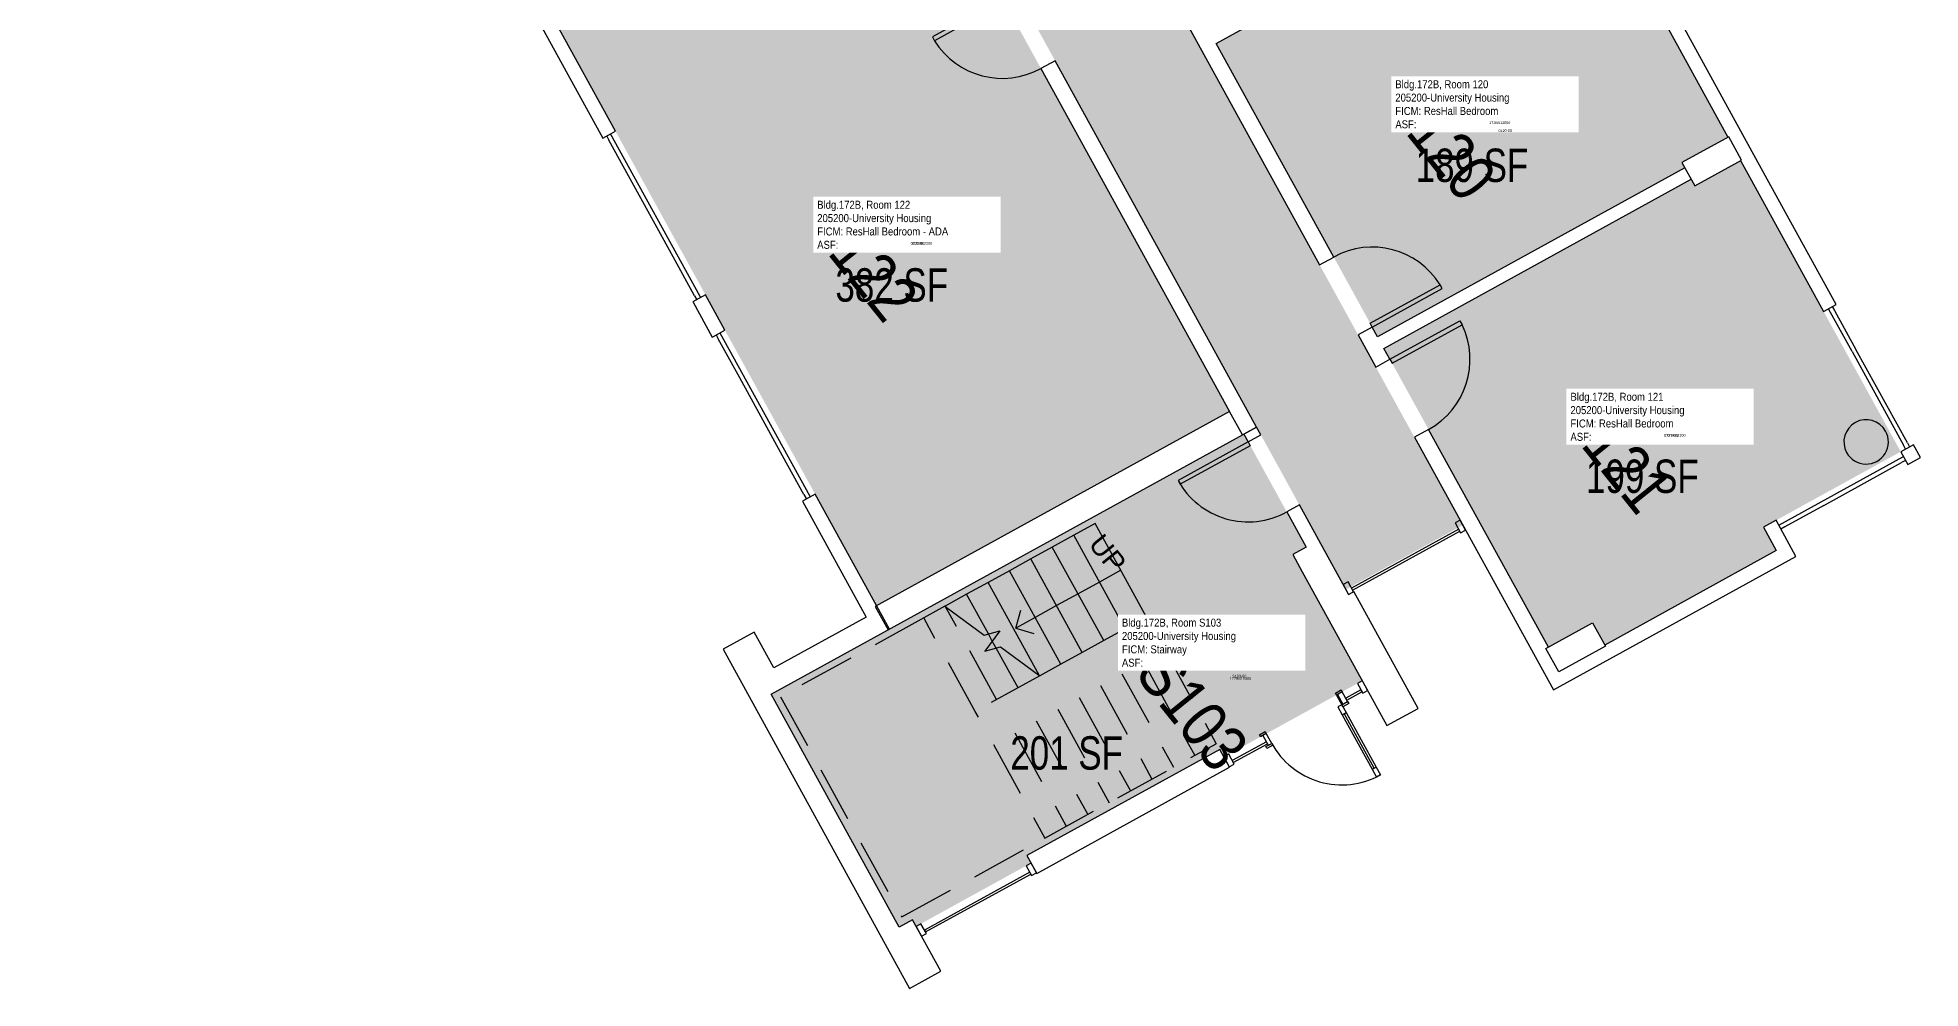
# Model space of a CAD drawing. Header units: inches. Extents: x 69233640 to 69235941, y 27660565 to 27663153.
# Drawn here: x 69235094 to 69235941, y 27660565 to 27660992 of the extents above; entities that cross this region are included whole.
import ezdxf
from ezdxf.enums import TextEntityAlignment as Align

# ---------------------------------------------------------------- set-up
doc = ezdxf.new("R2010")
doc.units = ezdxf.units.IN
doc.header["$LTSCALE"] = 100
doc.header["$MEASUREMENT"] = 0
doc.linetypes.add('DASHED2', pattern=[0.375, 0.25, -0.125])
for name, color, linetype in [('A-COLS', 5, 'CONTINUOUS'), ('A-DOOR', 2, 'CONTINUOUS'), ('A-FLOR', 3, 'CONTINUOUS'), ('A-GLAZ', 1, 'CONTINUOUS'), ('A-IDEN-RNUM', 7, 'CONTINUOUS'), ('A-IDEN-SNUM', 4, 'CONTINUOUS'), ('A-IDEN-VNUM', 4, 'CONTINUOUS'), ('A-WALL', 5, 'CONTINUOUS'), ('AREA-TEXT', 3, 'CONTINUOUS'), ('Rooms-Category-Color', 7, 'CONTINUOUS'), ('Rooms-College-Color', 7, 'CONTINUOUS'), ('Rooms-Department-Color', 7, 'CONTINUOUS'), ('Rooms-Division-Color', 7, 'CONTINUOUS'), ('Rooms-Information', 7, 'CONTINUOUS')]:
    doc.layers.add(name, color=color, linetype=linetype)
doc.styles.add('Arial', font='arial.ttf')
doc.styles.add('CP_AREA', font='arial.ttf', dxfattribs={"height": 15})
doc.styles.add('CP_ROOMSNUMBER', font='arial.ttf', dxfattribs={"height": 1})
doc.styles.add('CP_ROOMVNUMBER', font='arial.ttf', dxfattribs={"width": 0.85, "height": 0.075})

# ---------------------------------------------------------------- blocks, each defined once
blk = doc.blocks.new('08_Single-Flush - 08 Door_Single-Flush  3_-0_ x 7_-0_-3899613-LEVEL 1')
at = {"layer": 'A-DOOR'}
for p, q in [((16, 3.62), (16, 39.57)), ((18, 39.57), (16, 39.57)), ((18, 3.62), (18, 39.57)), ((18, 3.62), (16, 3.62))]:
    blk.add_line(p, q, dxfattribs=at)
at = {"layer": 'A-DOOR', "lineweight": 25}
blk.add_arc((18, 3.62), 36, 93.18474, 180, dxfattribs=at)
blk = doc.blocks.new('08_Single-Flush - 08 Door_Single-Flush  3_-0_ x 7_-0_-3899614-LEVEL 1')
at = {"layer": 'A-DOOR'}
for p, q in [((16, -3.62), (16, -39.57)), ((18, -3.62), (16, -3.62)), ((18, -3.62), (18, -39.57)), ((18, -39.57), (16, -39.57))]:
    blk.add_line(p, q, dxfattribs=at)
at = {"layer": 'A-DOOR', "lineweight": 25}
blk.add_arc((18, -3.62), 36, 180, 266.81526, dxfattribs=at)
blk = doc.blocks.new('Single-Flush Vision - 36_ x 84__90 MIN-2053314-LEVEL 1')
at = {"layer": 'A-DOOR'}
for p, q in [((16, 3.25), (16, 39.25)), ((18, 39.25), (16, 39.25)), ((18, 3.25), (18, 39.25)), ((18, 3.25), (16, 3.25))]:
    blk.add_line(p, q, dxfattribs=at)
at = {"layer": 'A-DOOR', "lineweight": 25}
blk.add_arc((18, 3.25), 36, 90, 180, dxfattribs=at)

msp = doc.modelspace()

# ---------------------------------------------------------------- hatches: boundary and pattern name
at = {"layer": 'Rooms-Category-Color', "true_color": 0xadadad}
for points in [[(69235683.3, 27660744.7), (69235735.28, 27660773.3), (69235692.05, 27660851.87), (69235616.61, 27660988.98), (69235541.16, 27661126.1), (69235476.82, 27661243.04), (69235390.42, 27661400.06), (69235325.93, 27661517.27), (69235239.39, 27661674.56), (69235164.57, 27661810.52), (69235108.26, 27661912.87), (69235083.06, 27661958.67), (69235030.51, 27661929.75), (69235085.63, 27661829.58), (69235088.19, 27661824.93), (69235088.19, 27661824.93), (69235215.57, 27661593.42), (69235215.57, 27661593.42), (69235221.75, 27661582.19), (69235254.95, 27661521.84), (69235258.36, 27661515.65), (69235258.36, 27661515.65), (69235300.42, 27661439.21), (69235336.3, 27661373.99), (69235338.38, 27661370.22), (69235338.36, 27661370.21), (69235413.18, 27661234.24), (69235488.89, 27661096.63), (69235639.63, 27660822.67), (69235642.54, 27660817.38), (69235670.48, 27660766.61), (69235670.5, 27660766.63), (69235674.78, 27660758.83), (69235682.73, 27660744.38)], [(69235477.43, 27660726.57), (69235477.37, 27660726.54), (69235474.52, 27660724.98), (69235424.15, 27660697.26), (69235481.77, 27660592.52), (69235487.8, 27660595.84), (69235489.4, 27660592.92), (69235541.1, 27660621.36), (69235539.23, 27660624.75), (69235625.96, 27660672.48), (69235627.83, 27660669.08), (69235690.06, 27660703.32), (69235663.06, 27660752.39), (69235663.07, 27660752.39), (69235658.78, 27660760.18), (69235664.78, 27660763.48), (69235636.83, 27660814.28)]]:
    msp.add_hatch(color=253, dxfattribs=at).paths.add_polyline_path(points)
at = {"layer": 'Rooms-Category-Color', "true_color": 0x728ef3}
for points in [[(69235483.96, 27661090.56), (69235345.75, 27661014.51), (69235347.08, 27661012.1), (69235326.48, 27661000.77), (69235471.59, 27660737.06), (69235630.39, 27660824.43)], [(69235696.99, 27660857.94), (69235835.34, 27660934.07), (69235833.87, 27660936.39), (69235854.45, 27660947.72), (69235783.17, 27661077.28), (69235624.38, 27660989.91)], [(69235741.64, 27660776.79), (69235773.76, 27660718.41), (69235793.69, 27660729.38), (69235799.17, 27660719.42), (69235876.27, 27660761.84), (69235870.49, 27660772.35), (69235932.25, 27660806.33), (69235860.24, 27660937.21), (69235839.8, 27660925.96), (69235838.17, 27660928.92), (69235699.82, 27660852.79)]]:
    msp.add_hatch(color=171, dxfattribs=at).paths.add_polyline_path(points)
at = {"layer": 'Rooms-College-Color', "true_color": 0xadadad}
for points in [[(69235683.3, 27660744.7), (69235735.28, 27660773.3), (69235692.05, 27660851.87), (69235616.61, 27660988.98), (69235541.16, 27661126.1), (69235476.82, 27661243.04), (69235390.42, 27661400.06), (69235325.93, 27661517.27), (69235239.39, 27661674.56), (69235164.57, 27661810.52), (69235108.26, 27661912.87), (69235083.06, 27661958.67), (69235030.51, 27661929.75), (69235085.63, 27661829.58), (69235088.19, 27661824.93), (69235088.19, 27661824.93), (69235215.57, 27661593.42), (69235215.57, 27661593.42), (69235221.75, 27661582.19), (69235254.95, 27661521.84), (69235258.36, 27661515.65), (69235258.36, 27661515.65), (69235300.42, 27661439.21), (69235336.3, 27661373.99), (69235338.38, 27661370.22), (69235338.36, 27661370.21), (69235413.18, 27661234.24), (69235488.89, 27661096.63), (69235639.63, 27660822.67), (69235642.54, 27660817.38), (69235670.48, 27660766.61), (69235670.5, 27660766.63), (69235674.78, 27660758.83), (69235682.73, 27660744.38)], [(69235483.96, 27661090.56), (69235345.75, 27661014.51), (69235347.08, 27661012.1), (69235326.48, 27661000.77), (69235471.59, 27660737.06), (69235630.39, 27660824.43)], [(69235696.99, 27660857.94), (69235835.34, 27660934.07), (69235833.87, 27660936.39), (69235854.45, 27660947.72), (69235783.17, 27661077.28), (69235624.38, 27660989.91)], [(69235741.64, 27660776.79), (69235773.76, 27660718.41), (69235793.69, 27660729.38), (69235799.17, 27660719.42), (69235876.27, 27660761.84), (69235870.49, 27660772.35), (69235932.25, 27660806.33), (69235860.24, 27660937.21), (69235839.8, 27660925.96), (69235838.17, 27660928.92), (69235699.82, 27660852.79)], [(69235477.43, 27660726.57), (69235477.37, 27660726.54), (69235474.52, 27660724.98), (69235424.15, 27660697.26), (69235481.77, 27660592.52), (69235487.8, 27660595.84), (69235489.4, 27660592.92), (69235541.1, 27660621.36), (69235539.23, 27660624.75), (69235625.96, 27660672.48), (69235627.83, 27660669.08), (69235690.06, 27660703.32), (69235663.06, 27660752.39), (69235663.07, 27660752.39), (69235658.78, 27660760.18), (69235664.78, 27660763.48), (69235636.83, 27660814.28)]]:
    msp.add_hatch(color=253, dxfattribs=at).paths.add_polyline_path(points)
at = {"layer": 'Rooms-Department-Color', "true_color": 0xacacac}
for points in [[(69235683.3, 27660744.7), (69235735.28, 27660773.3), (69235692.05, 27660851.87), (69235616.61, 27660988.98), (69235541.16, 27661126.1), (69235476.82, 27661243.04), (69235390.42, 27661400.06), (69235325.93, 27661517.27), (69235239.39, 27661674.56), (69235164.57, 27661810.52), (69235108.26, 27661912.87), (69235083.06, 27661958.67), (69235030.51, 27661929.75), (69235085.63, 27661829.58), (69235088.19, 27661824.93), (69235088.19, 27661824.93), (69235215.57, 27661593.42), (69235215.57, 27661593.42), (69235221.75, 27661582.19), (69235254.95, 27661521.84), (69235258.36, 27661515.65), (69235258.36, 27661515.65), (69235300.42, 27661439.21), (69235336.3, 27661373.99), (69235338.38, 27661370.22), (69235338.36, 27661370.21), (69235413.18, 27661234.24), (69235488.89, 27661096.63), (69235639.63, 27660822.67), (69235642.54, 27660817.38), (69235670.48, 27660766.61), (69235670.5, 27660766.63), (69235674.78, 27660758.83), (69235682.73, 27660744.38)], [(69235477.43, 27660726.57), (69235477.37, 27660726.54), (69235474.52, 27660724.98), (69235424.15, 27660697.26), (69235481.77, 27660592.52), (69235487.8, 27660595.84), (69235489.4, 27660592.92), (69235541.1, 27660621.36), (69235539.23, 27660624.75), (69235625.96, 27660672.48), (69235627.83, 27660669.08), (69235690.06, 27660703.32), (69235663.06, 27660752.39), (69235663.07, 27660752.39), (69235658.78, 27660760.18), (69235664.78, 27660763.48), (69235636.83, 27660814.28)]]:
    msp.add_hatch(color=253, dxfattribs=at).paths.add_polyline_path(points)
at = {"layer": 'Rooms-Department-Color', "true_color": 0x604aed}
for points in [[(69235483.96, 27661090.56), (69235345.75, 27661014.51), (69235347.08, 27661012.1), (69235326.48, 27661000.77), (69235471.59, 27660737.06), (69235630.39, 27660824.43)], [(69235696.99, 27660857.94), (69235835.34, 27660934.07), (69235833.87, 27660936.39), (69235854.45, 27660947.72), (69235783.17, 27661077.28), (69235624.38, 27660989.91)], [(69235741.64, 27660776.79), (69235773.76, 27660718.41), (69235793.69, 27660729.38), (69235799.17, 27660719.42), (69235876.27, 27660761.84), (69235870.49, 27660772.35), (69235932.25, 27660806.33), (69235860.24, 27660937.21), (69235839.8, 27660925.96), (69235838.17, 27660928.92), (69235699.82, 27660852.79)]]:
    msp.add_hatch(color=173, dxfattribs=at).paths.add_polyline_path(points)
at = {"layer": 'Rooms-Division-Color', "true_color": 0xadadad}
for points in [[(69235683.3, 27660744.7), (69235735.28, 27660773.3), (69235692.05, 27660851.87), (69235616.61, 27660988.98), (69235541.16, 27661126.1), (69235476.82, 27661243.04), (69235390.42, 27661400.06), (69235325.93, 27661517.27), (69235239.39, 27661674.56), (69235164.57, 27661810.52), (69235108.26, 27661912.87), (69235083.06, 27661958.67), (69235030.51, 27661929.75), (69235085.63, 27661829.58), (69235088.19, 27661824.93), (69235088.19, 27661824.93), (69235215.57, 27661593.42), (69235215.57, 27661593.42), (69235221.75, 27661582.19), (69235254.95, 27661521.84), (69235258.36, 27661515.65), (69235258.36, 27661515.65), (69235300.42, 27661439.21), (69235336.3, 27661373.99), (69235338.38, 27661370.22), (69235338.36, 27661370.21), (69235413.18, 27661234.24), (69235488.89, 27661096.63), (69235639.63, 27660822.67), (69235642.54, 27660817.38), (69235670.48, 27660766.61), (69235670.5, 27660766.63), (69235674.78, 27660758.83), (69235682.73, 27660744.38)], [(69235477.43, 27660726.57), (69235477.37, 27660726.54), (69235474.52, 27660724.98), (69235424.15, 27660697.26), (69235481.77, 27660592.52), (69235487.8, 27660595.84), (69235489.4, 27660592.92), (69235541.1, 27660621.36), (69235539.23, 27660624.75), (69235625.96, 27660672.48), (69235627.83, 27660669.08), (69235690.06, 27660703.32), (69235663.06, 27660752.39), (69235663.07, 27660752.39), (69235658.78, 27660760.18), (69235664.78, 27660763.48), (69235636.83, 27660814.28)]]:
    msp.add_hatch(color=253, dxfattribs=at).paths.add_polyline_path(points)
at = {"layer": 'Rooms-Division-Color', "true_color": 0x604aed}
for points in [[(69235483.96, 27661090.56), (69235345.75, 27661014.51), (69235347.08, 27661012.1), (69235326.48, 27661000.77), (69235471.59, 27660737.06), (69235630.39, 27660824.43)], [(69235696.99, 27660857.94), (69235835.34, 27660934.07), (69235833.87, 27660936.39), (69235854.45, 27660947.72), (69235783.17, 27661077.28), (69235624.38, 27660989.91)], [(69235741.64, 27660776.79), (69235773.76, 27660718.41), (69235793.69, 27660729.38), (69235799.17, 27660719.42), (69235876.27, 27660761.84), (69235870.49, 27660772.35), (69235932.25, 27660806.33), (69235860.24, 27660937.21), (69235839.8, 27660925.96), (69235838.17, 27660928.92), (69235699.82, 27660852.79)]]:
    msp.add_hatch(color=173, dxfattribs=at).paths.add_polyline_path(points)

# ---------------------------------------------------------------- linework, layer by layer
at = {"layer": 'A-COLS', "lineweight": -3}
for p, q in [((69235854.9, 27660947.96), (69235833.87, 27660936.39)), ((69235860.68, 27660937.45), (69235854.9, 27660947.96)), ((69235833.87, 27660936.39), (69235839.65, 27660925.88)), ((69235839.65, 27660925.88), (69235860.68, 27660937.45)), ((69235772.66, 27660717.81), (69235793.69, 27660729.38)), ((69235793.69, 27660729.38), (69235799.47, 27660718.87)), ((69235799.47, 27660718.87), (69235778.45, 27660707.3)), ((69235778.45, 27660707.3), (69235772.66, 27660717.81))]:
    msp.add_line(p, q, dxfattribs=at)
for start, end in [(28.82082, 208.82082), (208.82082, 28.82082)]:
    msp.add_arc((69235916.69, 27660810.76), 10, start, end, dxfattribs=at)
at = {"layer": 'A-DOOR', "lineweight": -3}
for p, q in [((69235677.97, 27660697.81), (69235680.6, 27660699.26)), ((69235678.45, 27660696.94), (69235677.97, 27660697.81)), ((69235681.08, 27660698.38), (69235678.45, 27660696.94)), ((69235680.6, 27660699.26), (69235681.08, 27660698.38)), ((69235680.86, 27660692.55), (69235683.49, 27660694)), ((69235683.49, 27660694), (69235683.97, 27660693.12)), ((69235680.86, 27660692.55), (69235679.11, 27660691.59)), ((69235679.11, 27660691.59), (69235681.04, 27660688.09)), ((69235680.86, 27660692.55), (69235682.79, 27660689.05)), ((69235681.34, 27660691.68), (69235680.86, 27660692.55)), ((69235681.04, 27660688.09), (69235682.79, 27660689.05)), ((69235681.04, 27660688.09), (69235694.54, 27660663.55)), ((69235683.97, 27660693.12), (69235681.34, 27660691.68)), ((69235695.41, 27660664.04), (69235681.91, 27660688.57)), ((69235682.79, 27660689.05), (69235696.29, 27660664.52)), ((69235643.8, 27660679.01), (69235646.43, 27660680.46)), ((69235644.28, 27660678.13), (69235643.8, 27660679.01)), ((69235646.91, 27660679.58), (69235644.28, 27660678.13)), ((69235646.43, 27660680.46), (69235646.91, 27660679.58)), ((69235646.69, 27660673.75), (69235649.32, 27660675.2)), ((69235647.18, 27660672.88), (69235646.69, 27660673.75)), ((69235649.8, 27660674.32), (69235647.18, 27660672.88)), ((69235649.32, 27660675.2), (69235649.8, 27660674.32)), ((69235694.54, 27660663.55), (69235696.29, 27660664.52)), ((69235694.54, 27660663.55), (69235696.46, 27660660.05)), ((69235696.29, 27660664.52), (69235698.22, 27660661.01)), ((69235698.22, 27660661.01), (69235696.46, 27660660.05))]:
    msp.add_line(p, q, dxfattribs=at)
msp.add_arc((69235680.86, 27660692.55), 36, 208.82082, 298.82082, dxfattribs=at)
at = {"layer": 'A-FLOR', "lineweight": -3}
for p, q in [((69235569.92, 27660774.04), (69235560.28, 27660768.74)), ((69235593.06, 27660731.99), (69235569.92, 27660774.04)), ((69235550.65, 27660763.44), (69235541.01, 27660758.13)), ((69235560.28, 27660768.74), (69235550.65, 27660763.44)), ((69235573.78, 27660721.38), (69235550.65, 27660763.44)), ((69235583.42, 27660726.68), (69235560.28, 27660768.74)), ((69235531.37, 27660752.83), (69235521.73, 27660747.53)), ((69235541.01, 27660758.13), (69235531.37, 27660752.83)), ((69235554.51, 27660710.78), (69235531.37, 27660752.83)), ((69235564.15, 27660716.08), (69235541.01, 27660758.13)), ((69235581.49, 27660753.01), (69235571.85, 27660747.71)), ((69235521.73, 27660747.53), (69235512.1, 27660742.22)), ((69235544.67, 27660705.83), (69235521.73, 27660747.53)), ((69235571.85, 27660747.71), (69235562.22, 27660742.41)), ((69235502.46, 27660736.92), (69235502.29, 27660736.83)), ((69235502.29, 27660736.83), (69235520.03, 27660723.85)), ((69235512.1, 27660742.22), (69235502.46, 27660736.92)), ((69235502.66, 27660736.56), (69235502.46, 27660736.92)), ((69235521.92, 27660724.37), (69235512.1, 27660742.22)), ((69235552.58, 27660737.11), (69235542.94, 27660731.8)), ((69235562.22, 27660742.41), (69235552.58, 27660737.11)), ((69235534.18, 27660726.98), (69235536.54, 27660735.13)), ((69235542.94, 27660731.8), (69235534.18, 27660726.98)), ((69235593.06, 27660731.99), (69235583.42, 27660726.68)), ((69235520.03, 27660723.85), (69235526.99, 27660725.74)), ((69235526.99, 27660725.74), (69235520.34, 27660716.66)), ((69235525.41, 27660718.03), (69235523.67, 27660721.2)), ((69235534.18, 27660726.98), (69235542.33, 27660724.62)), ((69235573.78, 27660721.38), (69235564.15, 27660716.08)), ((69235583.42, 27660726.68), (69235573.78, 27660721.38)), ((69235520.34, 27660716.66), (69235527.3, 27660718.54)), ((69235527.3, 27660718.54), (69235545.04, 27660705.56)), ((69235554.51, 27660710.78), (69235545.04, 27660705.56)), ((69235564.15, 27660716.08), (69235554.51, 27660710.78))]:
    msp.add_line(p, q, dxfattribs=at)
at = {"layer": 'A-FLOR', "linetype": 'DASHED2', "lineweight": -3}
for p, q in [((69235502.29, 27660736.83), (69235492.82, 27660731.62)), ((69235525.6, 27660694.87), (69235502.66, 27660736.56)), ((69235492.82, 27660731.62), (69235428.42, 27660696.19)), ((69235515.96, 27660689.56), (69235492.82, 27660731.62)), ((69235523.67, 27660721.2), (69235521.92, 27660724.37)), ((69235535.23, 27660700.17), (69235525.41, 27660718.03)), ((69235591.62, 27660711.79), (69235614.76, 27660669.74)), ((69235601.26, 27660717.09), (69235624.39, 27660675.04)), ((69235545.04, 27660705.56), (69235515.96, 27660689.56)), ((69235544.87, 27660705.47), (69235544.67, 27660705.83)), ((69235581.98, 27660706.49), (69235605.12, 27660664.43)), ((69235428.42, 27660696.19), (69235482.9, 27660597.18)), ((69235562.71, 27660695.88), (69235585.84, 27660653.83)), ((69235572.34, 27660701.18), (69235595.48, 27660659.13)), ((69235517.41, 27660686.94), (69235515.96, 27660689.56)), ((69235543.43, 27660685.28), (69235566.57, 27660643.22)), ((69235553.07, 27660690.58), (69235576.21, 27660648.52)), ((69235533.79, 27660679.97), (69235556.93, 27660637.92)), ((69235524.16, 27660674.67), (69235547.29, 27660632.62)), ((69235547.29, 27660632.62), (69235624.39, 27660675.04)), ((69235482.9, 27660597.18), (69235547.29, 27660632.62))]:
    msp.add_line(p, q, dxfattribs=at)
at = {"layer": 'A-GLAZ', "lineweight": -3}
for p, q in [((69235350.26, 27660948.22), (69235351.22, 27660946.47)), ((69235392.26, 27660876.05), (69235352.01, 27660949.19)), ((69235380.15, 27660893.9), (69235351.22, 27660946.47)), ((69235389.79, 27660876.38), (69235380.15, 27660893.9)), ((69235389.79, 27660876.38), (69235390.75, 27660874.63)), ((69235392.5, 27660875.59), (69235392.26, 27660876.05)), ((69235901.48, 27660871.59), (69235902.45, 27660869.83)), ((69235900.69, 27660868.87), (69235899.73, 27660870.62)), ((69235910.34, 27660851.35), (69235900.69, 27660868.87)), ((69235902.45, 27660869.83), (69235912.09, 27660852.31)), ((69235399.43, 27660858.86), (69235400.39, 27660857.11)), ((69235410.04, 27660839.58), (69235400.39, 27660857.11)), ((69235401.31, 27660859.59), (69235401.18, 27660859.82)), ((69235441.68, 27660786.23), (69235401.31, 27660859.59)), ((69235910.34, 27660851.35), (69235933.48, 27660809.29)), ((69235935.23, 27660810.26), (69235912.09, 27660852.31)), ((69235429.32, 27660804.54), (69235410.04, 27660839.58)), ((69235438.96, 27660787.02), (69235429.32, 27660804.54)), ((69235877.39, 27660773.29), (69235933.22, 27660804.01)), ((69235932.97, 27660803.88), (69235933.46, 27660804.15)), ((69235934.44, 27660807.54), (69235933.48, 27660809.29)), ((69235935.23, 27660810.26), (69235936.19, 27660808.5)), ((69235897.63, 27660782.15), (69235932.67, 27660801.43)), ((69235934.42, 27660802.4), (69235932.67, 27660801.43)), ((69235438.96, 27660787.02), (69235439.92, 27660785.26)), ((69235897.63, 27660782.15), (69235880.1, 27660772.51)), ((69235733.45, 27660771.43), (69235685.25, 27660744.91)), ((69235685.73, 27660744.04), (69235733.93, 27660770.56)), ((69235734.07, 27660775.49), (69235731.88, 27660774.28)), ((69235731.88, 27660774.28), (69235734.29, 27660769.9)), ((69235733.93, 27660770.56), (69235733.45, 27660771.43)), ((69235736.48, 27660771.11), (69235734.07, 27660775.49)), ((69235734.29, 27660769.9), (69235736.48, 27660771.11)), ((69235880.1, 27660772.51), (69235878.35, 27660771.54)), ((69235685.25, 27660744.91), (69235685.73, 27660744.04)), ((69235689.44, 27660699.27), (69235682.65, 27660695.53)), ((69235682.65, 27660695.53), (69235683.13, 27660694.66)), ((69235683.13, 27660694.66), (69235689.92, 27660698.39)), ((69235689.92, 27660698.39), (69235689.44, 27660699.27)), ((69235630.02, 27660670.29), (69235627.83, 27660669.08)), ((69235627.83, 27660669.08), (69235630.24, 27660664.7)), ((69235632.43, 27660665.91), (69235630.02, 27660670.29)), ((69235646.95, 27660675.89), (69235631.59, 27660667.44)), ((69235632.07, 27660666.56), (69235647.43, 27660675.01)), ((69235647.43, 27660675.01), (69235646.95, 27660675.89)), ((69235630.24, 27660664.7), (69235632.43, 27660665.91)), ((69235631.59, 27660667.44), (69235632.07, 27660666.56)), ((69235540.47, 27660617.31), (69235493.16, 27660591.27)), ((69235541.1, 27660621.36), (69235538.91, 27660620.15)), ((69235538.91, 27660620.15), (69235541.32, 27660615.77)), ((69235540.95, 27660616.43), (69235540.47, 27660617.31)), ((69235543.51, 27660616.98), (69235541.1, 27660621.36)), ((69235493.64, 27660590.4), (69235540.95, 27660616.43)), ((69235541.32, 27660615.77), (69235543.51, 27660616.98)), ((69235493.16, 27660591.27), (69235493.64, 27660590.4))]:
    msp.add_line(p, q, dxfattribs=at)
at = {"layer": 'A-GLAZ', "lineweight": -3, "extrusion": (0, 0, -1)}
for p, q in [((69235683.68, 27660747.76), (69235681.49, 27660746.55)), ((69235681.49, 27660746.55), (69235683.9, 27660742.17)), ((69235686.09, 27660743.38), (69235683.68, 27660747.76)), ((69235683.9, 27660742.17), (69235686.09, 27660743.38)), ((69235690.06, 27660703.32), (69235687.87, 27660702.12)), ((69235687.87, 27660702.12), (69235690.28, 27660697.74)), ((69235681.08, 27660698.38), (69235678.89, 27660697.18)), ((69235678.89, 27660697.18), (69235681.3, 27660692.8)), ((69235683.49, 27660694), (69235681.08, 27660698.38)), ((69235681.3, 27660692.8), (69235683.49, 27660694)), ((69235690.28, 27660697.74), (69235692.47, 27660698.94)), ((69235692.47, 27660698.94), (69235691.99, 27660699.82)), ((69235491.59, 27660594.12), (69235489.4, 27660592.92)), ((69235489.4, 27660592.92), (69235491.81, 27660588.53)), ((69235494, 27660589.74), (69235491.59, 27660594.12)), ((69235491.81, 27660588.53), (69235494, 27660589.74))]:
    msp.add_line(p, q, dxfattribs=at)
at = {"layer": 'A-WALL', "lineweight": -3}
for p, q in [((69235624.38, 27660989.91), (69235783.17, 27661077.28)), ((69235287.43, 27661058.26), (69235348.51, 27660947.26)), ((69235583.98, 27661048.29), (69235670.87, 27660890.37)), ((69235354.2, 27660950.39), (69235326.48, 27661000.77)), ((69235875.51, 27660922.93), (69235832.55, 27661001.01)), ((69235677.22, 27660893.86), (69235624.38, 27660989.91)), ((69235826.86, 27660997.88), (69235854.45, 27660947.72)), ((69235551.89, 27660982.13), (69235545.54, 27660978.64)), ((69235642.52, 27660817.41), (69235551.89, 27660982.13)), ((69235545.54, 27660978.64), (69235630.39, 27660824.43)), ((69235348.51, 27660947.26), (69235354.2, 27660950.39)), ((69235835.2, 27660933.98), (69235696.99, 27660857.94)), ((69235860.24, 27660937.21), (69235897.54, 27660869.42)), ((69235699.82, 27660852.79), (69235838.03, 27660928.84)), ((69235903.23, 27660872.55), (69235875.51, 27660922.93)), ((69235670.87, 27660890.37), (69235677.22, 27660893.86)), ((69235394.7, 27660876.8), (69235389, 27660873.67)), ((69235389, 27660873.67), (69235389.07, 27660873.55)), ((69235389.07, 27660873.55), (69235397.68, 27660857.89)), ((69235403.37, 27660861.03), (69235394.7, 27660876.8)), ((69235897.78, 27660869.55), (69235903.23, 27660872.55)), ((69235897.54, 27660869.42), (69235897.78, 27660869.55)), ((69235397.68, 27660857.89), (69235398.2, 27660858.18)), ((69235398.2, 27660858.18), (69235403.37, 27660861.03)), ((69235694.58, 27660862.32), (69235688.22, 27660858.82)), ((69235688.22, 27660858.82), (69235696.18, 27660844.37)), ((69235696.99, 27660857.94), (69235694.58, 27660862.32)), ((69235696.18, 27660844.37), (69235702.53, 27660847.86)), ((69235702.53, 27660847.86), (69235699.82, 27660852.79)), ((69235630.39, 27660824.43), (69235471.04, 27660736.75)), ((69235636.17, 27660813.92), (69235630.39, 27660824.43)), ((69235424.15, 27660697.26), (69235642.52, 27660817.41)), ((69235642.54, 27660817.38), (69235636.85, 27660814.24)), ((69235636.85, 27660814.24), (69235638.76, 27660810.78)), ((69235638.76, 27660810.78), (69235644.45, 27660813.91)), ((69235644.45, 27660813.91), (69235642.54, 27660817.38)), ((69235719.89, 27660816.32), (69235713.53, 27660812.83)), ((69235713.53, 27660812.83), (69235776.02, 27660699.26)), ((69235773.76, 27660718.41), (69235719.89, 27660816.32)), ((69235937.94, 27660809.47), (69235932.25, 27660806.34)), ((69235932.25, 27660806.34), (69235935.39, 27660800.64)), ((69235935.39, 27660800.64), (69235941.08, 27660803.77)), ((69235941.08, 27660803.77), (69235937.94, 27660809.47)), ((69235443.99, 27660787.21), (69235438.29, 27660784.08)), ((69235477.37, 27660726.54), (69235443.99, 27660787.21)), ((69235438.29, 27660784.08), (69235466.98, 27660731.95)), ((69235661.81, 27660782.37), (69235656.11, 27660779.24)), ((69235656.11, 27660779.24), (69235664.78, 27660763.48)), ((69235670.48, 27660766.61), (69235661.81, 27660782.37)), ((69235876.18, 27660775.48), (69235870.49, 27660772.35)), ((69235870.49, 27660772.35), (69235876.27, 27660761.84)), ((69235885.1, 27660759.28), (69235876.18, 27660775.48)), ((69235664.78, 27660763.48), (69235658.78, 27660760.18)), ((69235670.5, 27660766.63), (69235670.48, 27660766.61)), ((69235683.93, 27660742.21), (69235670.5, 27660766.63)), ((69235876.27, 27660761.84), (69235799.17, 27660719.42)), ((69235658.78, 27660760.18), (69235663.07, 27660752.39)), ((69235776.02, 27660699.26), (69235885.1, 27660759.28)), ((69235663.07, 27660752.39), (69235691.99, 27660699.82)), ((69235471.04, 27660736.75), (69235476.82, 27660726.24)), ((69235683.9, 27660742.17), (69235686.23, 27660743.47)), ((69235715.16, 27660690.9), (69235686.23, 27660743.47)), ((69235466.98, 27660731.95), (69235425.47, 27660709.11)), ((69235416.61, 27660725.21), (69235402.59, 27660717.5)), ((69235425.47, 27660709.11), (69235416.61, 27660725.21)), ((69235402.59, 27660717.5), (69235486.47, 27660565.06)), ((69235481.77, 27660592.52), (69235424.15, 27660697.26)), ((69235678.89, 27660697.18), (69235678.45, 27660696.94)), ((69235678.45, 27660696.94), (69235680.86, 27660692.55)), ((69235681.3, 27660692.8), (69235678.89, 27660697.18)), ((69235691.99, 27660699.82), (69235701.14, 27660683.18)), ((69235680.86, 27660692.55), (69235681.3, 27660692.8)), ((69235701.14, 27660683.18), (69235715.16, 27660690.9)), ((69235646.91, 27660679.58), (69235645.38, 27660678.74)), ((69235645.38, 27660678.74), (69235647.79, 27660674.36)), ((69235649.32, 27660675.2), (69235646.91, 27660679.58)), ((69235625.96, 27660672.48), (69235539.23, 27660624.75)), ((69235630.36, 27660664.48), (69235625.96, 27660672.48)), ((69235647.79, 27660674.36), (69235649.32, 27660675.2)), ((69235543.63, 27660616.76), (69235630.36, 27660664.48)), ((69235539.23, 27660624.75), (69235543.63, 27660616.76)), ((69235487.8, 27660595.84), (69235481.77, 27660592.52)), ((69235500.49, 27660572.78), (69235487.8, 27660595.84)), ((69235486.47, 27660565.06), (69235500.49, 27660572.78))]:
    msp.add_line(p, q, dxfattribs=at)

# ---------------------------------------------------------------- block references
at = {"layer": 'A-DOOR', "lineweight": -3}
for name, p, rotation in [('08_Single-Flush - 08 Door_Single-Flush  3_-0_ x 7_-0_-3899613-LEVEL 1', (69235540.04, 27660996.16), 118.8208220825776), ('08_Single-Flush - 08 Door_Single-Flush  3_-0_ x 7_-0_-3899613-LEVEL 1', (69235682.72, 27660876.34), 298.8208220825776), ('08_Single-Flush - 08 Door_Single-Flush  3_-0_ x 7_-0_-3899614-LEVEL 1', (69235708.03, 27660830.35), 118.8208220825776), ('Single-Flush Vision - 36_ x 84__90 MIN-2053314-LEVEL 1', (69235650.28, 27660796.57), 118.820822082577)]:
    msp.add_blockref(name, p, dxfattribs=dict(at, rotation=rotation))

# ---------------------------------------------------------------- texts
at = {"layer": 'A-FLOR', "lineweight": -3, "style": 'Arial'}
msp.add_text('UP', height=9, rotation=308.82082, dxfattribs=at).set_placement((69235566.57, 27660764.58))
at = {"layer": 'A-IDEN-RNUM', "style": 'CP_ROOMSNUMBER'}
for s, p in [('0120-00', (69235751.3, 27660950.08)), ('0122-00', (69235486.94, 27660899.36)), ('0121-00', (69235825.73, 27660813.03)), ('S103-00', (69235631.59, 27660704.85))]:
    msp.add_text(s, height=1.2, dxfattribs=at).set_placement(p)
at = {"layer": 'A-IDEN-SNUM', "lineweight": -3, "style": 'CP_ROOMSNUMBER'}
for s, p in [('172B012000', (69235747.15, 27660953.61)), ('172B012200', (69235487.14, 27660899.43)), ('172B012100', (69235825.93, 27660813.1)), ('172BS10300', (69235630.44, 27660703.77))]:
    msp.add_text(s, height=1.2, dxfattribs=at).set_placement(p)
at = {"layer": 'A-IDEN-VNUM', "lineweight": -3, "style": 'CP_ROOMVNUMBER', "width": 0.85}
for s, p in [('120', (69235730.4, 27660940.13)), ('122', (69235470.39, 27660885.95)), ('121', (69235809.18, 27660799.62)), ('S103', (69235613.69, 27660690.29))]:
    msp.add_text(s, height=21, rotation=308.82082, dxfattribs=at).set_placement(p, align=Align.MIDDLE_CENTER)
at = {"layer": 'AREA-TEXT', "lineweight": -3, "style": 'CP_AREA', "width": 0.75}
for s, p in [('189 SF', (69235739.41, 27660935.1)), ('382 SF', (69235478.44, 27660881.3)), ('199 SF', (69235816.03, 27660795.3)), ('201 SF', (69235557.1, 27660670.89))]:
    msp.add_text(s, height=15, dxfattribs=at).set_placement(p, align=Align.MIDDLE_CENTER)

# ---------------------------------------------------------------- next in the draw order: texts
at = {"layer": 'Rooms-Information', "char_height": 3.6, "width": 80.64, "attachment_point": 7, "style": 'CP_ROOMVNUMBER', "bg_fill": 3, "box_fill_scale": 1.5, "bg_fill_color": 256, "bg_fill_true_color": 13158600, "bg_fill_transparency": 0}
for s, insert in [('Bldg.172B, Room 120^M^J205200-University Housing^M^JFICM: ResHall Bedroom^M^JASF: ', (69235704.94, 27660951.68)), ('Bldg.172B, Room 122^M^J205200-University Housing^M^JFICM: ResHall Bedroom - ADA^M^JASF: ', (69235444.92, 27660897.5)), ('Bldg.172B, Room 121^M^J205200-University Housing^M^JFICM: ResHall Bedroom^M^JASF: ', (69235783.71, 27660811.17)), ('Bldg.172B, Room S103^M^J205200-University Housing^M^JFICM: Stairway^M^JASF: ', (69235581.97, 27660709.62))]:
    msp.add_mtext(s, dxfattribs=dict(at, insert=insert))

doc.saveas('drawing.dxf')
